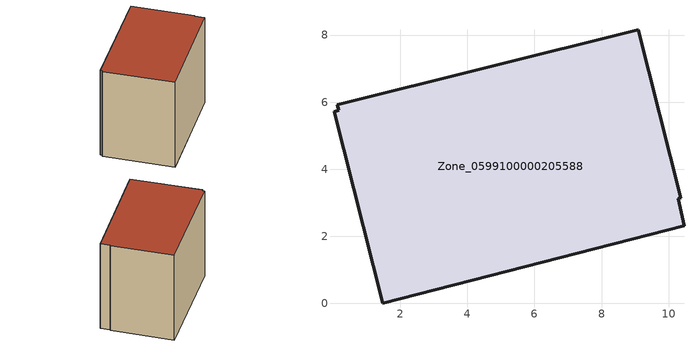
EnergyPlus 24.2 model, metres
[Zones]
Zone_0599100000205588
 floor ground (C_G): 0.17,5.76 0.13,5.92 9.09,8.16 10.35,3.14 10.28,3.12 10.46,2.32 1.48,0 0.04,5.72 z0
 wall outside (C_F): 10.35,3.14 9.09,8.16 0.13,5.92 0.17,5.76 0.04,5.72 1.48,0 10.46,2.32 10.28,3.12 10.35,3.14 z0:7.99
 roof outside (C_R): 0.17,5.76 0.04,5.72 1.48,0 10.46,2.32 10.28,3.12 10.35,3.14 9.09,8.16 0.13,5.92 z7.99
[BUILDING]
Pand.0599100000205588: North Axis=0; Terrain=City; Loads Convergence Tolerance Value=0.04; Temperature Convergence Tolerance Value=0.4; Solar Distribution=FullExterior; Maximum Number of Warmup Days=25; Minimum Number of Warmup Days=1
[Site:Location]
Rotterdam.The.Hague.AP_ZH_NLD Design_Conditions: Latitude=51.96; Longitude=4.45; Time Zone=1; Elevation=-4.5
[SITE:GROUNDTEMPERATURE:BUILDINGSURFACE]
18, 18, 18, 18, 18, 18, 18, 18, 18, 18, 18, 18
[MATERIAL] Thermal Absorptance=0.9; Solar Absorptance=0.7; Visible Absorptance=0.7
Name | Roughness | Thickness | Conductivity | Density | Specific Heat
G.TI.1965-1974 | MediumSmooth | 0.15 | 0.882353 | 540 | 1210
F.TI.1965-1974 | Rough | 0.3 | 0.697674 | 1920 | 840
R.TI.1965-1974 | MediumRough | 0.2 | 0.232558 | 1500 | 1000
[CONSTRUCTION]
C_G: G.TI.1965-1974
C_F: F.TI.1965-1974
C_R: R.TI.1965-1974
[ZONE]
Zone_0599100000205588: Type=1; Multiplier=1; Ceiling Height=Autocalculate; Volume=Autocalculate; Floor Area=autocalculate; Part of Total Floor Area=Yes
[ZONEINFILTRATION:DESIGNFLOWRATE]
Infil_Zone_0599100000205588: Zone or ZoneList or Space or SpaceList=Zone_0599100000205588; Schedule=AlwaysOn; Design Flow Rate Calculation Method=Flow/Area; Flow Rate per Floor Area=0.003; Constant Term Coefficient=1; Temperature Term Coefficient=0; Velocity Term Coefficient=0; Velocity Squared Term Coefficient=0
[HVACTEMPLATE:ZONE:IDEALLOADSAIRSYSTEM]
Zone_0599100000205588: Maximum Heating Supply Air Temperature=50; Minimum Cooling Supply Air Temperature=13; Maximum Heating Supply Air Humidity Ratio=0.0156; Minimum Cooling Supply Air Humidity Ratio=0.0077; Heating Limit=NoLimit; Cooling Limit=NoLimit; Dehumidification Control Type=ConstantSensibleHeatRatio; Cooling Sensible Heat Ratio=0.7; Dehumidification Setpoint=60; Humidification Control Type=None; Humidification Setpoint=30; Outdoor Air Method=None; Outdoor Air Flow Rate per Person=0.00944; Outdoor Air Flow Rate per Zone Floor Area=0; Outdoor Air Flow Rate per Zone=0; Demand Controlled Ventilation Type=None; Outdoor Air Economizer Type=NoEconomizer; Heat Recovery Type=None; Sensible Heat Recovery Effectiveness=0.7; Latent Heat Recovery Effectiveness=0.65
[ZONECONTROL:THERMOSTAT]
ThermostatControl_Zone_0599100000205588: Zone or ZoneList=Zone_0599100000205588; Control Type Schedule=DualSetpointControlType; Control 1=Thermostat_Zone_0599100000205588; Temperature Difference Between Cutout And Setpoint=0
[THERMOSTATSETPOINT:DUALSETPOINT]
Thermostat_Zone_0599100000205588: Heating Setpoint Temperature Schedule=HeatingSetpoint_Zone_0599100000205588; Cooling Setpoint Temperature Schedule=CoolingSetpoint_Zone_0599100000205588
[SCHEDULE:COMPACT]
HeatingSetpoint_Zone_0599100000205588: Through: 12/31, For: AllDays, Until: 24:00, 21
CoolingSetpoint_Zone_0599100000205588: Through: 12/31, For: AllDays, Until: 24:00, 24
DualSetpointControlType: Through: 12/31, For: AllDays, Until: 24:00, 4
AlwaysOn: Through: 12/31, For: AllDays, Until: 24:00, 1
